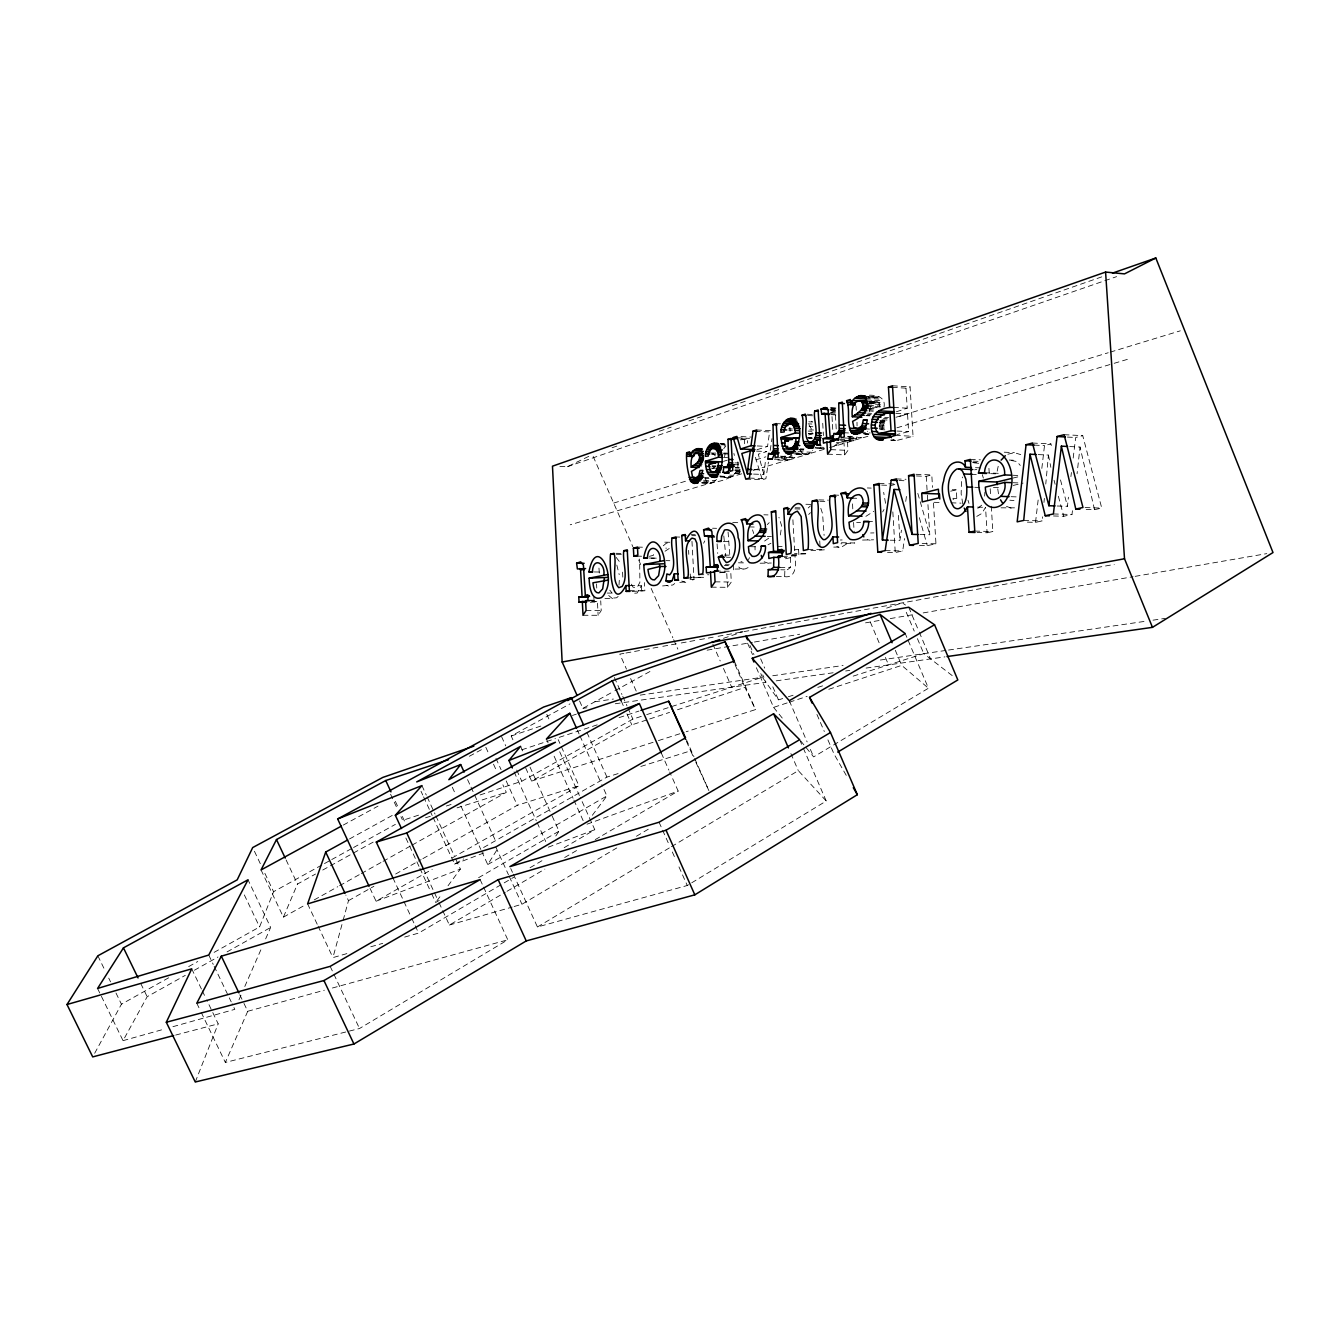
<?xml version="1.0" encoding="UTF-8"?>
<svg xmlns="http://www.w3.org/2000/svg" width="1340" height="1340" viewBox="0 0 1340 1340"><rect width="100%" height="100%" fill="white"/><g stroke="black" fill="none" stroke-linecap="round" stroke-linejoin="round"><path stroke-width="0.75" stroke-dasharray="5 3.75" d="M884.015 407.176C886.393 395.233 872.507 394.211 863.831 395.752M885.556 503.321L883.663 492.366M869.677 401.229L878.822 402.435L880.129 407.561L868.538 406.925M776.312 576.569L784.62 576.669L784.905 569.852L787.518 569.701L790.282 567.574L790.567 557.607L784.319 557.507M619.013 585.094L619.298 580.27M984.632 496.118L984.9 492.132M737.854 461.881C739.814 478.346 721.892 480.775 709.848 483.271L570.237 524.778M753.599 474.092L763.901 474.477L765.375 461.53M1038.199 454.595L1048.45 455.064L1045.77 484.042M1027.361 522.131L1035.519 522.349L1042.135 520.925L1042.537 516.821M1043.96 502.483L1044.362 498.38M1069.672 446.555L1080.04 447.041L1077.059 473.757M1057.143 506.001L1067.461 506.319L1068.399 497.207M1035.519 522.349L1038.199 499.535M1041.833 468.414L1044.497 445.6L1050.912 443.925L1051.984 447.929M1070.911 476.621L1071.414 472.501M1073.173 458.079L1075.685 437.493L1082.737 435.651L1101.748 508.094L1094.512 509.652L1086.187 509.384M881.871 429.671L884.367 420.71L878.571 420.408M1053.475 515.967L1063.759 516.269L1071.983 514.493L1072.737 508.379M756.983 449.704L767.552 446.421L769.596 431.949L757.184 431.346M734.437 473.489L741.037 473.807L739.412 472.97L739.915 469.419M887.516 552.398L895.254 552.549L902.691 550.941L904.517 538.596M785.006 455.885L784.453 459.553L787.853 460.357L809.41 453.691M890.212 540.204L899.927 540.405L901.451 530.138M905.723 501.411L906.929 493.204M745.794 479.134L762.293 479.72L765.894 478.681L768.423 462.116M770.215 450.374L771.991 438.616M850.732 436.12L850.13 439.972L852.022 440.843L870.816 435.467M724.538 456.722L725.174 453.556M998.2 466.286L996.608 473.874L988.551 473.556M346.876 953.611L332.923 957.598L342.588 922.272M343.124 920.312L348.484 900.664L345.854 895.053M767.82 466.035L788.925 459.771L791.655 453.389M780.332 534.962L781.706 525.983L778.925 517.307M629.75 585.614L641.374 585.731L637.103 593.051L631.609 593.385M195.272 1082L218.185 1023.844L206.728 1000.009M214.132 952.355L259.575 926.945L273.578 891.703L322.672 864.568M879.224 426.757L880.732 420.995L884.367 420.71M261.049 869.945L283.41 917.163L297.48 884.048L315.536 874.032M238.972 999.824L241.468 994.113M244.801 986.491L262.305 946.509M265.638 938.888L270.647 927.464L248.017 879.794M483.589 887.13L507.793 939.826L359.505 1028.517L225.338 1062.452L247.733 1011.281L243.327 1002.102M839.745 439.419L855.02 440.14L857.014 436.823M748.507 559.668L749.462 557.658M703.601 543.253L704.807 540.941M94.688 1053.274L121.438 1004.196L168.689 977.764M97.569 988.468L123.045 1040.661L147.166 996.709L185.305 975.336M882.675 511.93L883.998 509.518M868.554 404.546L874.049 397.913L879.275 396.657M481.68 851.352L487.743 864.568L497.458 849.091M723.717 448.649L725.828 445.952L721.774 445.768M583.017 615.261L598.126 615.294L601.225 610.571L600.722 600.822M555.798 835.993L559.014 831.202L551.343 814.234M711.322 587.155L727.519 587.305L731.305 582.012L730.719 571.225L718.558 571.075M827.601 454.143L844.702 454.88L847.969 450.391L847.466 441.882L850.046 441.128L849.778 436.589L847.215 437.359M436.941 900.798L441.865 894.115M448.029 885.774L460.357 869.091L455.114 857.7M592.347 815.256L606.886 795.943L601.827 784.67M981.667 505.18L976.826 509.133M796.429 454.361L807.668 454.494L812.744 450.307M665.025 551.226L669.698 548.211L665.779 548.127M703.802 481.68L713.868 482.031L717.034 478.899M663.283 545.782L666.298 543.219L670.385 542.281L662.513 542.131M808.673 514.493L810.449 512.667M877.399 401.682C870.782 401.933 868.772 410.023 869.493 415.467M767.234 524.627L769.227 522.65M808.221 507.961L810.415 505.917M846.579 543.973L841.537 547.089L831.52 547.105M764.587 541.042L770.081 537.24M865.875 516.352L873.747 511.31M712.545 468.548L715.074 466.956L711.038 466.806M513.32 874.183L537.441 926.995L687.269 885.505L826.244 801.019L802.962 747.351M537.441 926.995L669.665 847.734M671.457 846.662L798.305 770.634L826.244 801.019M800.717 740.919L813.631 756.899L928.436 688.241L907.666 639.264M514.125 906.51L521.964 904.266L616.769 847.935M636.45 836.244L650.771 827.735M404.663 937.079L418.599 933.092L513.89 877.181M530.07 867.7L544.442 859.258M564.224 847.651L594.793 829.711L580.237 797.401M439.018 902.658L449.369 925.035L505.214 892.34M507.022 891.284L544.861 869.124M564.676 857.516L579.081 849.074M595.295 839.594L600.705 836.428M602.497 835.373L678.174 791.069L669.732 772.041M439.286 900.396L435.701 902.473L431.312 892.993M478.598 877.683L559.014 831.202M487.743 864.568L606.886 795.943M433.055 817.4L454.545 864.099L463.623 858.923M483.572 847.517L606.936 777.1L618.879 773.347M369.957 888.152L376.071 901.234L432.217 869.292M452.149 857.952L578.947 785.793L560.74 745.308M348.484 900.664L373.894 886.309M395.668 874.015L421.078 859.66M422.904 858.622L517.274 805.307L578.947 785.793M194.384 970.244L217.984 956.995M227.063 951.902L270.647 927.464M525.665 767.937L531.611 781.086L631.827 724.873L647.706 719.63M188.689 966.592L197.767 961.5M480.089 794.938L521.779 781.254L632.865 719.094L644.724 715.259M283.41 917.163L305.151 904.986M314.213 899.91L337.781 886.712M339.59 885.707L359.522 874.534M361.331 873.513L381.264 862.357M383.072 861.335L410.258 846.11M412.067 845.105L506.302 792.325L502.885 784.821M324.481 863.563L329.942 860.548M331.75 859.543L351.75 848.505M353.576 847.5L395.384 824.385M322.756 870.029L351.666 854.032M353.459 853.027L373.341 842.023M349.505 838.957L393.441 814.787M579.567 700.937L582.883 708.357L613.05 691.775M614.876 690.77L653.066 669.799M343.291 825.072L378.014 806.127M469.369 756.263L483.991 748.29M512.902 739.764L511.21 736.012L569.986 703.885M679.816 582.364L687.018 581.778M767.971 544.794L770.936 543.269M559.902 466.471L567.339 466.739L590.588 455.483M748.089 567.607L745.073 568.964L735.007 569.065M896.376 411.782L907.197 408.181L905.991 388.165L910.078 386.858L913.043 436.27L896.762 440.492L890.949 440.207M976.76 516.403L981.734 513.521L985.537 507.374L987.111 532.767L977.078 532.533M376.071 901.234L460.357 869.091M454.545 864.099L485.147 852.458M548.294 847.182L594.793 829.711M587.004 824.201L678.174 791.069M1007.864 454.21L1014.397 452.669L1020.745 454.629M612.079 447.744L617.991 445.684M659.364 431.245L671.189 427.125M688.911 420.928L704.673 415.434M732.26 405.802L748.021 400.308M765.743 394.111L781.505 388.617M799.243 382.436L1012.001 308.183M1013.961 307.497L1045.485 296.492M1047.461 295.805L1102.619 276.559M567.339 466.739L1116.622 276.626M723.5 638.326L742.662 631.827L738.575 631.844M886.661 608.092L902.289 602.866L905.488 605.044M511.21 736.012L540.824 726.062M572.431 715.46L576.384 714.136M521.729 749.831L555.447 738.608M649.699 718.96L669.548 712.394M677.487 709.764L744.956 687.42L755.509 709.597L686.164 731.74M597.221 724.856L557.423 737.938L559.919 743.466M619.063 717.637L638.929 711.071M418.549 815.156L402.67 820.365L400.945 816.63M446.337 806.027L454.277 803.414M756.363 667.705L773.615 707.369L787.401 702.847M789.377 702.194L807.115 696.381M828.79 689.279L901.72 665.377L928.436 688.241M646.701 714.622L762.393 677.269L778.49 699.899L786.346 697.386M740.266 439.855L747.385 439.068L747.603 443.071M836.21 428.934L835.172 410.894L831.755 412L832.341 422.301M788.322 696.767L796.178 694.271M817.802 687.386L823.698 685.51M853.178 676.131L923.796 653.669L953.025 676.231M531.611 781.086L656.449 741.238M658.426 740.601L684.187 732.377M425.55 817.802L431.446 815.926M457.057 807.853L506.302 792.325M640.805 766.463L690.619 750.836L694.974 760.35M723.516 461.345L727.235 460.206M808.673 434.947L812.291 433.808L811.471 429.118L809.042 424.931M613.67 503.069L685.745 481.161M755.827 459.855L765.844 456.823M879.961 422.134L887.985 419.688M895.991 417.259L1108.214 352.738M1110.224 352.135L1180.305 330.829M899.626 416.405L907.549 413.993L908.604 431.631L896.962 434.579M701.808 483.003L709.848 483.271L713.751 482.099M777.317 457.794L794.855 457.526L779.981 456.906M834.049 445.868L837.148 444.947L833.363 444.78M844.702 454.88L843.999 442.92L836.73 443.774M753.164 470.39L758.892 468.699M728.994 477.593L732.042 476.671M762.125 467.727L764.621 466.99M847.5 442.401L854.87 440.224M896.946 427.795L908.168 424.462M912.255 423.239L1112.167 363.894M1114.16 363.308L1130.156 358.55M824.117 449.319L809.578 453.623L792.727 452.903M741.69 473.807L732.226 476.588L720.032 476.152M829.628 447.61L844.033 443.44M370.778 946.777L382.738 943.36M449.369 925.035L512.165 907.079M123.045 1040.661L164.954 1028.919M172.944 1026.675L234.802 1009.355L232.122 1003.727M247.733 1011.281L324.33 990.226M332.404 988.016L507.793 939.826M175.691 1035.05L218.185 1023.844M891.284 485.432L894.802 484.527M916.426 475.968L926.242 476.353L931.786 474.913L932.54 487.425M649.364 556.335L653.468 555.296L653.267 551.343M950.663 491.194L956.257 489.82L956.794 498.447L953.058 499.351M1012.923 478.095L1020.913 476.152M1013.275 485.432L1023.04 483.087M782.443 556.402L798.925 555.715L798.59 549.685L794.637 550.606L792.878 519.451M590.354 602.313L597.439 601.576L598.126 615.294M631.994 591.426L644.875 590.773L644.44 582.632M691.976 541.343L694.019 579.583L690.569 580.371L690.234 573.972M727.519 587.305L726.699 572.146L716.582 573.001M785.508 558.763L790.567 557.607M919.424 545.497L927.28 545.648L935.957 543.789L933.427 502.048M987.111 532.767L992.856 531.528L991.081 502.986M623.921 653.384L619.817 654.121L626.483 669.146M625.964 653.016L642.346 650.034M644.389 649.666L660.771 646.701M662.814 646.316L679.196 643.351M681.239 642.982L697.621 640.001M699.664 639.632L716.046 636.668M718.089 636.299L1114.26 564.408M707.085 650.185L752.36 642.379M754.42 642.028L799.695 634.222M865.54 622.849L879.945 620.37M890.246 618.594L914.935 614.34M923.159 612.916L1133.071 576.702M1135.131 576.351L1266.819 553.621M594.876 701.758L613.419 699.044M640.202 695.125L762.393 677.269L759.931 671.591M772.745 675.762L843.094 665.478M880.347 660.034L946.509 650.352M948.569 650.051L1144.745 621.375M1153.003 620.169L1165.398 618.343M582.883 708.357L586.87 707.788M615.261 703.751L765.994 682.311L762.778 674.924M776.195 680.854L833.396 672.73M845.657 670.988L849.744 670.402M866.092 668.074L944.951 656.868M1011.164 460.474L1017.094 461.58L1020.259 465.416M862.525 540.053L873.596 539.802M760.115 563.219L771.337 563.018M1001.03 507.827L1014.514 507.827M973.745 462.819L979.138 463.339M1013.995 500.54L1009.824 500.205M711.942 453.942L713.45 453.825L715.326 455.918M662.596 585.932L672.73 585.01A17.788 9.33 -88.9 0 0 674.64 583.486M604.943 598.645L616.467 597.808A17.018 8.543 -89.3 0 0 618.192 596.35M840.347 540.003L842.14 539.953M784.62 576.669C796.094 578.511 796.278 564.291 794.989 556.603M870.598 532.985L873.931 532.901M777.786 546.502L782.108 546.502M586.082 610.521L601.225 610.571M588.009 600.186L593.687 600.219M589.382 600.756L595.061 600.789M591.778 601.543L597.439 601.576M607.221 593.067L612.933 593.101M629.348 590.655L644.875 590.773M715.074 581.845L731.305 582.012M594.323 571.945L602.23 572.096M698.76 574.659L708.81 574.776M689.899 577.172L703.919 577.339L688.04 578.093M690.033 579.55L694.019 579.583M780.751 569.785L784.905 569.852M720.619 572.08L726.699 572.146M665.896 560.639L669.832 560.706M738.457 562.8L744.588 562.884L740.936 561.477M725.258 564.693L729.329 564.76M724.32 565.413L728.374 565.48M779.863 567.44L790.282 567.574M791.873 554.576L807.585 553.738L794.503 553.504M791.471 555.581L798.925 555.715M615.948 553.303L621.726 553.403M724.304 555.078L730.401 555.179M616.35 554.274L622.112 554.375M726.498 557.239L730.568 557.306M637.706 556.15L641.592 556.217M649.381 558.043L657.22 558.16L649.498 558.16M885.187 550.623L902.691 550.941M807.97 549.467L824.921 549.785L810.901 550.673M794.855 549.618L798.59 549.685M637.455 547.105L643.317 547.206M841.436 542.717L854.786 542.985L840.934 543.789M723.215 541.377L731.355 541.528M750.484 546.687L758.725 546.837M691.222 534.643L695.226 534.727M767.284 536.385L771.421 536.469M691.758 535.631L695.761 535.715M675.846 536.988L679.832 537.072M922.171 543.504L935.957 543.789M712.545 528.228L716.599 528.312M919.944 534.526L929.776 534.76L927.883 503.471M732.729 522.55L738.859 522.701M974.766 531.092L992.856 531.528M749.194 526.905L757.435 527.106M763.867 514.794L768.021 514.912M868.638 521.428L872.507 521.528M856.662 522.449L860.498 522.55M794.888 508.899L800.466 509.049M1023.726 520.423L1042.135 520.925M805.893 504.259L811.521 504.426M1053.391 513.957L1071.983 514.493M795.173 507.743L800.767 507.894M851.67 498.128L859.342 498.38M934.08 502.299L940.01 502.5M951.031 502.818L961.014 503.137M1085.065 507.558L1101.748 508.094M818.841 499.87L828.304 500.172M819.846 501.277L827.4 501.495M977.513 507.123L983.526 507.307M1011.13 496.705L1017.227 496.906M952.824 498.312L956.794 498.447M834.87 495.096L838.689 495.214M881.603 485.097L887.415 485.298M703.55 480.256L715.627 480.675M952.288 489.686L956.257 489.82M702.997 482.182L709.848 483.271M867.365 487.961L871.218 488.095M701.775 482.584L711.825 482.919M702.227 482.819L708.24 483.036M899.006 480.541L906.812 480.826M729.68 475.147L733.75 475.298M719.781 476.085L728.826 477.609L720.719 477.308M720.367 477.006L730.518 477.375M749.378 478.095L765.894 478.681M879.107 483.439L886.862 483.706M888.805 483.79L894.634 483.991M993.426 487.408L1001.516 487.71M704.622 477.476L708.642 477.609M974.766 487.291L982.79 487.593M704.941 478.464L708.977 478.598M712.093 465.734L716.13 465.901M711.959 466.588L715.995 466.756M735.191 467.292L739.278 467.459M916.041 474.293L931.786 474.913M735.191 467.962L739.278 468.129M753.934 469.637L764.252 470.022M711.372 468.179L715.426 468.33M735.074 469.804L741.221 470.038M734.806 470.575L740.953 470.809M736.196 471.546L740.283 471.697M736.297 471.831L740.384 471.981M1012.873 482.702L1018.97 482.936M735.325 472.819L739.513 473.07M896.242 478.916L906.007 479.284M734.889 462.853L738.993 463.004M984.531 472.769L998.669 473.338M1012.739 475.248L1020.879 475.583M734.538 464.679L738.625 464.829M972.287 474.31L976.307 474.461M723.734 453.004L727.804 453.171M710.987 452.954L716.146 453.138M780.316 456.186L790.751 456.622M723.198 453.825L731.339 454.176M711.674 454.159L715.728 454.327M781.505 458.28L789.863 458.632M774.319 459.168L788.925 459.771M975.486 467.677L983.51 467.995M723.533 457.459L727.603 457.627M777.853 460.056L787.853 460.357M798.673 449.671L804.285 449.922M799.628 449.738L803.364 449.888M1009.221 460.039L1013.291 460.223M798.154 451.664L811.269 452.233M970.344 459.402L980.394 459.838M756.514 451.111L766.849 451.546L758.289 454.176L763.901 474.477M796.865 453.188L805.776 454.762M973.091 461.128L979.104 461.395M794.721 454.009L807.668 454.494M972.555 462.401L976.558 462.568M1004.263 452.2L1014.397 452.669M820.181 447.192L823.966 447.359M815.373 447.225L824.301 448.431L814.871 448.012M720.216 443.624L724.287 443.808M719.848 443.808L725.945 444.093M816.495 448.364L824.05 448.699M757.217 445.952L767.552 446.421M721.02 444.763L725.409 444.88M830.833 449.637L847.969 450.391M800.281 448.816L804.017 448.984M843.028 437.929L858.32 438.666L861.52 437.711L848.12 437.075M848.404 438.582L856.042 438.934M808.372 437.611L812.124 437.795M806.747 437.812L812.409 438.063M808.623 438.364L812.375 438.548M844.317 440.341L853.848 440.776M844.401 440.492L852.022 440.843M840.515 440.676L850.046 441.128M741.003 436.589L751.271 437.075M841.755 441.614L847.466 441.882M737.285 437.795L749.579 438.364M836.411 442.569L843.999 442.92M741.238 438.783L747.385 439.068M788.657 428.75L792.392 428.934M809.795 429.822L813.548 430.006M860.531 432.485L870.163 432.954M788.624 430.09L792.359 430.274M808.221 431.095L811.956 431.279M844.635 432.77L848.455 432.954M863.479 433.657L869.241 433.942L867.349 431.195M863.747 433.858L869.509 434.143M895.455 435.416L913.043 436.27M865.02 434.411L868.873 434.595L865.104 434.512M1032.437 443.038L1050.912 443.925M756.614 429.989L771.12 430.693M808.305 433.557L813.933 433.825M808.539 433.641L812.291 433.808M1034.262 445.115L1044.497 445.6M847.466 436.371L853.195 436.639M890.782 440.022L896.762 440.492M879.409 426.79L887.164 427.175M879.241 427.041L883.11 427.226M808.171 423.859L811.923 424.043M1067.41 437.075L1075.685 437.493M879.207 428.415L886.946 428.8M776.262 423.591L780.433 423.809M864.484 428.817L870.28 429.102M879.811 429.57L885.639 429.855M809.125 426.555L812.878 426.74M896.896 431.044L908.604 431.631M880.012 421.212L887.767 421.614M879.475 422.485L887.214 422.887M879.593 422.887L887.348 423.289M880.045 424.077L883.914 424.278M1064.077 434.696L1082.737 435.651M808.807 421.798L812.559 422L809.394 419.554M879.174 425.366L886.929 425.768M867.7 413.156L871.553 413.373M830.482 412.519L838.103 412.921M867.231 414.395L871.1 414.596M866.243 415.35L870.079 415.567M830.163 413.708L838.455 414.177M865.908 415.635L869.76 415.852M830.817 414.646L838.421 415.048M884.668 417.377L888.554 417.594M807.183 414.244L812.844 414.546M883.479 418.499L887.365 418.7M807.601 415.534L813.246 415.819M882.022 419.839L888.403 420.107M870.179 408.499L874.032 408.7M866.226 408.633L873.948 409.052M869.626 409.805L873.479 410.023M830.917 407.779L836.612 408.08M830.314 408.013L836.009 408.332M831.269 408.884L835.071 409.102M868.856 410.878L873.228 411.246M830.465 409.621L836.16 409.94M895.84 413.357L907.549 413.993M830.03 410.074L835.725 410.392M831.386 410.693L835.172 410.894M869.727 401.548L875.506 401.866M866.41 401.598L883.814 402.586M869.174 401.883L878.822 402.435M869.71 402.653L873.546 402.871M870.112 403.407L879.76 403.943M866.662 403.675L884.048 404.647M868.588 405.4L880.162 406.037M893.546 407.427L907.197 408.181M866.628 406.204L882.089 407.075M863.211 396.121L880.581 397.126M868.387 396.506L876.092 396.958M864.333 397.025L881.72 398.03M868.27 397.578L874.049 397.913M865.255 398.265L882.641 399.27M865.942 399.789L883.345 400.794M892.507 385.769L910.078 386.858M892.34 387.327L905.991 388.165M685.762 582.431L681.742 581.024M743.164 569.182L739.831 568.11L737.151 565.111M867.466 539.735L870.196 540.221M768.373 563.336L764.152 561.745M1011.147 508.145L1005.235 505.883M836.813 546.62L839.091 547.256M666.549 585.362L668.476 585.999M612.564 598.695L607.69 594.675M892.892 439.286L894.668 440.207M616.199 557.423L620.738 563.353M611.794 592.632L609.784 590.153M802.476 453.423L799.829 449.654M707.018 482.333L705.058 477.961M773.615 707.369L782.644 718.542M723.801 535.883L725.861 556.703M846.244 775.374L834.15 754.269L827.584 739.094M616.819 565.061L619.214 574.659M97.854 955.805L105.106 970.696M108.741 978.133L110.55 981.851M115.994 993.024L121.438 1004.196M140.784 983.56L147.166 996.709M191.72 968.853L201.436 989.021M202.306 990.846L205.841 998.183M196.779 1003.225L200.364 1010.628M201.251 1012.471L225.338 1062.452M208.755 955.051L213.244 964.415M214.149 966.291L231.217 1001.868M239.81 994.749L242.456 1000.26M244.349 894.936L259.575 926.945M254.433 851.252L260.513 864.116M264.868 873.312L273.578 891.703M307.597 903.897L317.212 924.265M318.083 926.124L332.923 957.598M286.107 859.945L297.48 884.048M330.176 966.358L359.505 1028.517M392.888 877.8L410.894 916.51M411.748 918.352L414.311 923.88M415.182 925.722L418.599 933.092M395.35 801.32L397.98 806.998M402.352 816.445L404.965 822.124M390.577 794.218L396.623 807.3M423.49 869.091L438.163 900.798M405.869 838.019L419.035 866.461M419.906 868.353L430.442 891.1M480.122 879.593L482.718 885.238M421.933 785.592L426.288 795.089M427.175 796.982L435.031 814.05M435.902 815.96L454.243 855.808M421.011 791.253L422.736 794.989M423.591 796.848L432.183 815.524M695.845 762.242L709.798 792.66M510.741 868.538L512.45 872.307M467.56 779.595L470.139 785.24M471.01 787.133L495.951 841.721M495.783 846.981L508.446 874.702M509.3 876.544L521.964 904.266M452.3 787.216L455.751 794.771M460.943 806.077L480.826 849.476M485.817 747.284L488.38 752.913M493.505 764.169L496.922 771.673M501.545 736.615L505.766 745.911M516.721 770.098L521.779 781.254M514.074 771.773L536.302 820.784M537.173 822.676L545.715 841.537M495.968 758.406L501.076 769.663M506.185 780.919L517.274 805.307M520.607 746.33L523.169 751.991M530.004 767.083L550.489 812.341M546.804 714.337L549.249 719.781M559.701 751.774L579.382 795.491M546.385 739.044L548.094 742.863M554.124 756.212L573.034 798.188M573.889 800.097L583.352 821.085M586.97 732.511L606.936 777.1M577.406 730.183L579.081 733.935M579.935 735.827L600.99 782.794M659.062 822.224L668.191 842.693M672.328 852.006L674.824 857.583M678.961 866.896L687.269 885.505M630.638 678.543L636.466 691.674M661.307 753.013L668.894 770.131M614.373 677.454L621.944 694.489M622.782 696.381L626.986 705.845M627.823 707.738L632.865 719.094M621.224 701.004L623.669 706.515M626.936 713.868L631.827 724.873M686.415 739.697L693.936 756.715M694.773 758.607L708.123 788.875M686.398 741.305L690.619 750.836M593.201 456.488L632.832 546.703M638.678 559.969L641.173 565.664M651.173 588.428L672.831 637.74M673.668 639.632L677.839 649.113M712.83 644.088L720.2 660.955M723.483 668.442L731.673 687.186M790.885 753.566L798.305 770.634M734.37 661.139L755.509 709.597M735.007 664.606L744.956 687.42M789.277 700.719L807.132 741.924M810.382 749.412L813.631 756.899M799.645 739.697L802.141 745.442M760.651 658.794L764.705 668.141M772.812 686.817L778.49 699.899M749.948 645.411L753.951 654.624M747.586 643.2L752.527 654.557M816.931 714.438L824.318 731.506M895.288 650.285L901.72 665.377M870.313 622.062L879.827 644.406M885.388 657.438L888.554 664.875M908.704 607.238L918.419 630.202M919.24 632.111L930.563 658.912M906.259 612.28L914.232 631.09M917.414 638.627L923.796 653.669M905.271 633.619L906.862 637.371M820.817 508.296L822.576 513.756L824.1 535.414M631.408 584.173L633.033 587.138L635.529 587.808L637.589 586.635L639.9 582.247L639.632 559.048M752.527 529.853L753.716 533.521M967.982 500.222L968.988 503.388M982.321 474.695L983.359 478.095M755.408 457.325L762.293 479.72M917.816 493.371L929.776 534.76M919.324 517.642L927.28 545.648M1054.061 480.29L1055.133 484.276M1058.366 496.269L1063.759 516.269M1060.493 479.921L1067.461 506.319M1094.512 509.652L1080.04 447.041M998.484 493.807L997.077 484.377M962.773 503.89L961.149 493.807L961.484 481.981A23.668 15.226 -85.9 0 1 962.505 476.99M733.901 453.439L734.354 455.483M1048.45 455.064L1050.845 467.325M728.072 531.963L729.948 557.172M717.084 543.889L717.721 553.42M622.564 572.13L622.882 578.394M598.963 568.076L599.315 573.018M988.937 468.33L989.439 476.487M990.193 488.715L990.578 494.829M926.242 476.353L927.247 493.036M927.38 495.13L927.749 501.378M898.437 515.364L899.927 540.405M892.842 511.88L895.254 552.549M856.059 406.238L856.294 410.258M852.508 503.873L852.86 510.054M853.58 522.416L854.183 532.7M832.458 424.361L832.81 430.542M822.726 423.256L823.43 435.567M819.728 540.975L820.063 546.888M791.756 455.047L791.94 458.397M789.863 427.393L790.081 431.229M744.353 440.039L744.554 443.758M733.382 564.81L733.7 570.555M688.593 550.338L688.794 554.358M641.374 585.731L641.676 591.51M596.551 583.888L596.752 588.059M593.871 597.171L594.122 602.33M856.997 422.301L857.064 425.902M755.04 546.519L755.057 549.919M974.649 469.838A12.027 7.722 -85.8 0 1 976.843 469.687"/><path stroke-width="1.5" d="M691.239 467.191C695.561 464.209 702.445 460.005 698.475 453.875L697.336 453.155C690.854 453.741 690.703 462.233 691.239 467.191L699.262 467.509M748.089 540.707C754.571 536.888 764.855 531.126 758.909 522.198L757.217 521.093C747.754 521.277 747.167 533.638 748.089 540.707L758.406 540.924M852.341 416.723C857.248 413.29 866.477 408.75 861.469 401.447L860.046 400.677C852.458 401.229 851.436 410.777 852.341 416.723L861.938 417.226M848.622 515.883C855.624 511.713 867.951 505.75 861.084 495.8L859.158 494.644C848.739 494.711 847.366 507.961 848.622 515.883L862.039 516.252M774.235 576.552L767.988 576.468L768.272 569.617L770.869 569.483L773.599 567.356L773.884 557.34L780.131 557.44M604.005 580.103L602.665 588.913L598.913 592.95C593.955 593.201 593.452 586.351 592.933 582.816L607.824 580.153M812.727 448.196C796.412 449.034 805.776 423.591 801.957 415.233L805.307 414.144C808.472 422.452 802.124 436.505 809.846 442.703C821.788 438.08 812.559 419.788 814.737 411.078L818.137 409.973L820.097 444.177L817.015 445.098L816.747 440.24L820.532 440.425M660.084 566.435L658.61 575.647L654.506 579.919C649.247 580.32 648.493 573.168 647.974 569.383L660.084 566.435L665.997 566.519M718.207 465.617L718.458 461.714L708.776 464.729L710.217 470.373L712.93 472.501L715.828 471.194L718.207 465.617L722.26 465.767M728.793 473.355L723.097 472.367L723.851 467.024L727.017 466.973L728.759 462.602L728.005 439.302L737.151 438.599M774.939 452.669L772.225 459.084L767.803 458.866L768.607 453.339L771.019 453.841L773.465 450.608L773.046 424.646L776.262 423.591L778.121 456.823L775.224 457.694L774.939 452.669L779.126 452.853M795.508 437.761L784.704 441.111C783.984 454.629 798.523 447.393 795.508 437.761L799.26 437.929M717.135 541.377C714.287 522.298 737.569 514.058 738.122 537.608C745.375 552.867 725.56 587.121 718.374 557.105L722.26 555.045L723.265 558.73L726.313 562.532C739.077 561.125 738.122 526.017 724.471 530.07L721.64 536.285L721.171 541.327L717.135 541.377L721.205 541.461M838.689 440.224L832.978 439.168L833.865 433.373L836.495 433.858L839.192 430.458L838.756 403.256L842.274 402.117L844.284 436.89L841.118 437.845L840.817 432.586L844.635 432.77M751.539 474.025L747.402 473.874L748.29 464.88L750.333 450.843L754.454 451.01M1004.732 482.4C1008.216 498.564 985.486 508.882 985.352 487.123L1004.732 482.4L1010.829 482.618M1036.138 454.511L1029.991 454.227L1023.726 520.423L1017.16 521.846L1026.072 444.713L1032.437 443.038L1048.902 505.733L1055.082 505.934M1067.595 446.455L1061.38 446.153L1053.391 513.957L1045.234 515.732L1029.991 454.227M883.177 439.838C872.876 442.049 870.112 429.772 871.72 422.083C872.424 411.497 884.433 406.874 893.546 407.427M1048.902 505.733L1057.076 436.538L1064.077 434.696L1082.971 507.492L1075.785 509.066L1061.38 446.153M592.749 571.979L588.947 571.929C596.132 535.062 615.462 574.224 605.68 591.375A17.068 8.459 -89.3 0 1 601.191 597.707C590.672 601.576 589.265 585.094 589.164 578.143L607.74 574.525M647.555 558.127L643.635 558.06C651.274 519.669 672.613 559.551 661.91 578.193A17.855 9.246 -89 0 1 656.985 584.877C645.863 589.181 643.837 572.029 643.87 564.542L663.92 560.606M718.19 443.54C710.15 441.061 705.242 449.436 705.309 456.32L708.341 456.052C707.721 444.713 720.233 447.393 718.374 457.225L705.493 461.278C705.359 468.012 707.419 479.151 716.666 477.174M794.436 418.616C786.061 416.288 780.868 425.098 780.835 432.301L784.218 431.949C783.95 423.909 791.873 421.045 798.657 423.859M674.338 573.788L672.245 580.287L669.899 582.264L667.957 582.13L665.93 580.856L666.868 573.939L669.698 574.827C678.341 565.497 669.749 549.048 672.06 537.993L675.846 536.988L678.09 579.416L674.673 580.203L674.338 573.788L678.308 573.838M899.86 489.669L893.998 489.469L885.187 550.623L877.817 552.231L873.848 484.812L879.107 483.439L882.44 540.037L888.269 540.154M740.534 448.984L751.02 445.684L753.047 431.145L756.614 429.989L749.378 478.095L745.794 479.134L733.181 437.611L736.899 436.405L740.534 448.984L754.939 449.62M690.368 455.449C691.423 448.816 702.026 445.533 702.394 454.159C704.522 462.367 697.989 468.045 691.474 471.345L692.579 477.04L695.912 477.844L698.827 475.616L699.999 470.524L702.864 470.373C692.026 502.534 685.46 466.789 686.649 452.753L689.597 451.798L690.368 455.449L694.388 455.617M882.44 540.037L891.217 480.239L896.242 478.916L912.088 534.358L917.984 534.493M746.816 523.873L745.66 518.597L741.271 519.753C747.385 532.851 738.307 552.231 749.495 562.616C759.11 565.262 766.128 554.894 765.475 546.184L761.187 546.167C761.371 551.293 758.172 557.524 752.192 556.335L749.027 552.516L748.423 546.636C759.211 542.733 768.808 532.868 764.236 520.556C761.723 510.088 748.574 515.933 746.816 523.873L752.996 524.024M986.542 473.472L978.468 473.154C989.791 425.601 1024.078 467.442 1007.613 497.157A22.696 14.774 -85.8 0 1 999.69 506.018C984.883 513.12 977.848 492.768 978.82 481.345L1004.598 474.93L1010.712 475.181M851.269 403.575C852.86 396.272 865.389 391.615 866.41 401.598C869.024 411.514 860.163 417.527 852.608 421.363L853.982 427.728L858.203 428.498L861.871 425.869L863.362 420.09L866.963 419.788C867.65 427.51 859.928 436.79 851.955 433.105C845.624 423.875 850.933 410.844 846.595 400.71L850.297 399.504L851.269 403.575L855.104 403.792M847.165 497.844L845.841 492.199L840.8 493.522C847.718 507.391 837.483 528.798 850.197 539.367C860.766 542.063 869.308 531.377 868.638 521.428L863.697 521.511C863.915 527.357 859.878 533.789 853.329 532.583L849.677 528.53L848.99 522.248C860.732 518.027 872.558 507.743 867.231 493.924C863.965 482.618 849.493 489.301 847.165 497.844L852.91 498.028M733.885 466.605L729.781 466.437L728.122 471.529L724.722 473.204M840.817 432.586L838.857 438.13L834.87 440.039M625.881 585.58C610.42 615.512 609.365 557.725 610.588 554.174L614.021 553.269C617.388 563.654 610.705 579.148 618.779 587.674L622.129 586.501C628.778 575.966 622.246 562.163 623.736 550.723L627.254 549.785L629.348 590.655L626.182 591.392L625.881 585.58L629.75 585.614M347.663 839.962L325.704 852.039L307.597 903.897L495.783 846.981L685.577 737.804L668.71 701.222L640.905 710.418M685.561 540.791C702.311 508.195 704.405 568.713 702.696 573.738L698.76 574.659L696.833 543.085L695.024 538.981L691.976 538.111C680.368 546.787 690.435 565.597 687.906 577.155L684.053 578.043L681.792 535.431L685.226 534.509L685.561 540.791L689.547 540.874M816.747 440.24L814.284 445.282L808.958 448.029M788.071 514.275C807.451 478.748 809.645 542.415 807.97 549.467L803.38 550.539L801.169 516.52L797.451 511.193C781.086 516.252 793.816 542.365 790.768 553.437L786.279 554.475L783.699 508.564L787.702 507.525L788.071 514.275L791.806 514.376M832.927 536.888C813.028 571.728 810.231 508.949 812.308 501.043L816.948 499.803C821.269 511.512 812.66 530.724 823.279 539.635L825.072 539.585C838.991 530.573 827.266 509.066 830.113 496.336L834.87 495.096L837.617 542.633L833.312 543.638L832.927 536.888L838.639 537.005M837.735 752.108L957.832 679.95L934.55 624.758L809.561 697.37L830.482 732.528L857.332 794.704L694.823 894.835L526.235 940.931L353.944 1044.011L195.272 1082L166.311 1022.236L191.72 968.853L67 1004.514L92.711 1056.908L173.664 1035.569M973.493 507.006L967.48 506.822C953.025 533.688 937.9 495.817 943.578 481.311A23.768 15.125 -86 0 1 948.15 468.163C951.417 461.262 962.187 459.218 965.453 467.258L971.483 467.509M448.531 759.68L385.736 780.533L276.492 839.56L261.049 869.945L341.466 826.077M221.334 956.174L196.779 1003.225L330.176 966.358L480.122 879.593L221.334 956.174L238.939 992.906M67 1004.514L97.854 955.805L237.197 879.861L252.691 847.567L382.805 777.418L473.841 746.145M123.464 947.849L97.569 988.468L208.755 955.051L248.017 879.794L123.464 947.849L138.054 977.932M464.126 772.075L460.675 764.537L448.833 779.679L569.818 713.282L576.569 728.307M1001.114 460.156L1005.301 455.717M512.349 767.988L508.932 760.45L520.607 746.33L395.35 815.273L401.481 828.539M395.35 815.273L421.933 785.592L337.663 818.958L369.086 886.276M569.818 713.282L546.385 739.044L639.364 703.567L661.307 753.013M947.012 656.567L1152.467 627.355L1273 552.549L1155.817 258L1112.468 273.125M166.311 1022.236L323.945 980.545L498.179 879.693L666.047 830.231L830.482 732.528M773.582 713.768L509.87 866.645L659.062 822.224L799.645 739.697L773.582 713.768L788.423 747.888M392.888 877.8L376.289 842.09L555.43 742.26L508.932 760.45M376.289 842.09L406.774 832.961L639.364 703.567M573.654 701.875L612.229 680.804L725.057 641.776L734.37 661.139L578.361 713.483M337.663 818.958L543.538 707.068L571.343 697.638L583.67 725.141M571.343 697.638L416.707 781.907L460.675 764.537M567.641 700.586L613.536 675.561L719.681 639.615M829.36 414.479L821.772 414.077L820.985 409.102L825.222 407.46L828.12 409.973L830.08 436.538L832.626 435.768L832.894 440.324L830.348 441.094L830.833 449.637L827.601 454.143L826.897 442.133L830.7 442.3M585.597 568.596L577.389 568.947L576.619 563.202L580.639 561.845L583.403 565.044L585.329 595.53L589.114 595.563M1155.817 258L1124.511 273.879L1105.584 272.07L552.482 466.186L562.147 662.01L577.071 695.376M712.595 536.268L704.522 536.084L703.601 529.752L708.508 528.128L711.875 531.595L714.187 565.279L718.24 565.329M821.772 414.077L824.469 413.407L825.122 414.345L826.646 437.594L823.179 438.649L823.447 443.171L826.897 442.133M704.522 536.084L713.701 535.665M752.259 658.258L880.045 614.423L905.271 633.619L789.277 700.719L752.259 658.258L753.901 662.027M871.05 613.318L757.402 651.324L745.944 636.182L747.553 639.867M889.643 407.209L888.453 387.092L892.507 385.769L895.455 435.416L879.291 439.654M790.701 418.415C814.301 427.024 785.039 479.971 781.036 437.527L795.424 433.004L799.176 433.189M750.333 450.843L741.824 453.49L747.402 473.874M893.897 413.256C882.29 410.141 869.459 422.519 878.001 433.071L895.02 434.495M894.936 430.944L891.033 430.743L879.492 433.725M633.401 548.177L637.455 547.105L637.874 555.045L633.803 556.083L633.401 548.177L639.23 548.278M773.884 557.34L768.858 558.495L768.524 552.516L773.548 551.326L771.337 511.83L775.709 510.674L777.92 550.305L784.185 550.422M912.088 534.358L908.57 475.667L914.064 474.226L918.218 543.42L909.609 545.296L893.998 489.469M965.453 467.258L965.068 460.793L970.344 459.402L974.766 531.092L969.054 532.332L967.48 506.822M921.736 493.355L938.385 489.201L938.921 497.86L922.238 501.931L921.736 493.355L939.491 493.957L939.792 499.083M589.164 578.143L608.058 577.389M643.87 564.542L663.585 563.771M978.82 481.345L996.96 482.015L1010.929 478.598M586.585 602.28L579.048 602.246L578.796 597.071L589.617 596.35M585.329 595.53L587.741 594.96L588.009 600.186L585.597 600.739L586.082 610.521L583.017 615.261L582.331 601.493L586.099 601.509M714.555 571.996L706.498 572.867L706.18 567.155L718.29 566.318M714.187 565.279L717.135 564.576L717.453 570.337L714.488 571.024L715.074 581.845L711.322 587.155L710.502 571.945M777.92 550.305L781.84 549.383L782.175 555.43L778.255 556.318C779.512 563.989 779.461 578.277 767.988 576.468M579.048 602.246L582.331 601.493M562.147 662.01L1124.511 558.763L1152.467 627.355M712.009 642.212L908.704 607.238L934.55 624.758M712.612 477.023C724.89 473.238 725.275 448.347 714.136 443.356M978.468 473.154L984.531 472.769C985.537 453.322 1006.122 457.761 1004.598 474.93M643.635 558.06L647.438 558.01C648.108 541.896 661.474 548.294 659.983 560.556M588.947 571.929L592.414 571.912C593.084 556.368 605.362 562.984 603.905 574.475M585.597 600.739L589.382 600.756M578.796 597.071L588.21 597.138M626.182 591.392L630.051 591.409M674.673 580.203L678.643 580.254M665.93 580.856L671.859 580.923M684.053 578.043L688.04 578.093M706.18 567.155L718.307 567.322M768.272 569.617L778.674 569.768M714.488 571.024L718.558 571.075M579.935 568.512L580.555 569.668L584.341 569.718M576.619 563.202L584.156 563.319M773.599 567.356L779.863 567.44M778.255 556.318L782.443 556.402M610.588 554.174L614.423 554.241M718.374 557.105L724.471 557.206M633.803 556.083L637.706 556.15M877.817 552.231L881.687 552.298M773.548 551.326L783.967 551.51M768.524 552.516L783.079 552.767M623.736 550.723L627.606 550.79M909.609 545.296L913.545 545.38M761.187 546.167L765.341 546.251M754.889 536.117L765.224 536.335M681.792 535.431L685.779 535.514M707.637 535.531L708.391 536.787L714.455 536.921M672.06 537.993L676.03 538.06M969.054 532.332L975.068 532.482M760.45 528.915L766.664 529.049M760.098 530.74L766.312 530.891M703.601 529.752L711.657 529.953M759.445 532.365L765.659 532.516M863.697 521.511L869.476 521.662M741.271 519.753L747.435 519.903M1045.234 515.732L1049.354 515.85M783.699 508.564L789.294 508.731M856.444 510.825L866.059 511.093M771.337 511.83L775.508 511.947M862.457 504.962L868.236 505.13M861.704 506.704L867.482 506.889M830.113 496.336L835.808 496.52M812.308 501.043L817.969 501.21M1075.785 509.066L1079.939 509.2M862.86 502.969L868.638 503.153M1000.98 496.353L1009.104 496.637M840.8 493.522L848.438 493.773M873.848 484.812L879.66 485.03M689.464 479.251L701.507 479.687M690.1 480.708L700.117 481.06M690.971 481.764L696.984 481.981M692.194 482.484L698.207 482.685M693.768 482.718L697.788 482.852M707.302 472.082L720.099 472.601M891.217 480.239L897.063 480.457M699.564 473.539L703.601 473.69M708.391 474.176L718.508 474.544M709.664 475.717L717.771 476.002M698.827 475.616L702.864 475.767M711.071 476.655L717.151 476.873M697.654 476.99L703.684 477.207M966.743 487.006C966.994 494.46 966.827 505.163 958.82 508.597A11.842 7.538 -86.3 0 1 953.795 507.039C947.078 496.57 945.035 476.789 956.659 469.101A12.077 7.671 -85.9 0 1 962.639 471.395L965.839 479.1L966.743 487.006L972.756 487.224M689.028 477.375L695.024 477.593M695.912 477.844L701.942 478.062M694.003 477.978L702.043 478.263M693.115 465.499L701.155 465.818M705.895 466.354L709.932 466.521M723.851 467.024L731.104 467.141M717.821 467.308L721.892 467.476M724.99 467.576L730.183 467.694M747.754 469.385L751.874 469.553M908.57 475.667L914.466 475.901M717.285 468.849L721.339 469M706.481 469.486L710.518 469.637M716.599 470.156L720.669 470.323M715.828 471.194L719.898 471.345M723.097 472.367L729.211 472.584M728.977 459.453L733.064 459.62M699.497 458.498L703.534 458.665M958.82 468.967L972.84 469.536M699.262 459.788L703.299 459.955M698.844 460.943L702.864 461.111M705.493 461.278L722.528 461.881M728.759 462.602L732.846 462.769M698.224 461.881L702.26 462.032M705.56 462.702L715.66 463.104M728.407 464.427L734.538 464.679M964.281 473.992L972.287 474.31M695.795 463.724L701.825 463.975M727.804 465.918L733.935 466.153M706.096 451.697L710.133 451.865M717.637 452.753L721.707 452.92M686.649 452.753L690.653 452.92M691.808 452.819L703.383 453.406M695.862 453.272L701.892 453.523M705.611 453.892L709.664 454.059M698.475 453.875L702.495 454.042M718.072 454.813L722.143 454.98M687.202 454.428L691.206 454.595M699.212 455.248L703.232 455.416M767.803 458.866L771.974 459.034M718.374 457.225L722.444 457.392M687.571 456.253L693.567 456.505M699.53 457.141L703.567 457.308M709.614 445.232L719.747 445.684M783.046 448.917L797.568 449.386M773.85 448.716L778.021 448.9M708.492 446.455L720.652 446.974M712.545 448.096L720.652 448.414M773.465 450.608L777.652 450.793M784.252 451.111L795.441 451.597M707.537 447.962L713.6 448.213M715.476 448.749L719.547 448.917M697.638 448.615L701.658 448.783M696.314 448.883L702.344 449.151M716.314 449.704L722.411 449.972M772.828 452.149L776.999 452.334M785.676 452.702L793.146 453.02M706.733 449.721L710.769 449.888M965.068 460.793L971.081 461.044M694.706 449.671L700.736 449.939M787.25 453.691L790.985 453.841M717.051 451.044L721.121 451.228M771.991 453.255L778.255 453.523M771.019 453.841L775.19 454.009M769.83 453.892L776.078 454.159M693.232 450.944L703.266 451.362M728.005 439.302L732.092 439.486M781.471 442.887L785.19 443.054M804.184 443.707L815.474 444.227M794.788 443.674L798.54 443.858M817.015 445.098L820.8 445.282M804.921 445.466L814.335 445.902M794.184 445.316L799.812 445.567M774.068 445.45L778.255 445.634M805.96 446.806L813.481 447.141M782.125 446.187L787.702 446.438M793.431 446.722L797.183 446.89M712.311 443.674L718.408 443.942M807.333 447.677L812.995 447.929M751.02 445.684L755.157 445.868M710.887 444.31L718.994 444.662M792.577 447.811L798.188 448.062M787.2 448.23L796.546 448.649M826.646 437.594L832.341 437.862M815.34 437.443L821.001 437.711M823.179 438.649L838.689 439.436M781.036 437.527L797.803 438.314M814.72 439.101L820.398 439.369M830.348 441.094L834.15 441.262M781.103 439.034L792.275 439.554M733.181 437.611L737.285 437.795M813.112 441.379L816.881 441.547M803.648 441.547L814.938 442.066M784.704 441.111L788.439 441.279M808.724 442.25L814.368 442.518M795.223 441.882L798.958 442.049M811.135 442.585L816.797 442.837M809.846 442.703L817.4 443.054M885.774 433.456L895.472 433.925M850.867 431.949L862.374 432.502M838.488 432.066L844.233 432.351M781.17 429.721L786.764 430.006M790.081 423.272L793.129 425.098L795.089 430.458L798.841 430.643M851.955 433.105L859.644 433.473M872.759 434.428L890.196 435.282L891.418 437.661M853.496 433.842L857.349 434.026M837.567 433.239L843.295 433.524M835.775 433.473L841.486 433.741M815.876 432.753L821.537 433.038M835.205 433.942L840.917 434.21M753.047 431.145L757.184 431.346M873.981 436.823L889.475 437.56M1026.072 444.713L1034.262 445.115M815.708 435.332L821.387 435.601M875.439 438.448L883.194 438.817M877.198 439.386L883.026 439.654M784.403 421.798L797.468 422.469M861.871 425.869L865.724 426.07M839.862 425.031L845.59 425.333M1057.076 436.538L1065.35 436.957M788.908 423.457L796.395 423.842M783.314 423.406L797.803 424.361M860.38 427.443L866.176 427.745M871.469 428.029L877.264 428.314M861.687 428.113L865.523 428.298M793.129 425.098L798.74 425.383M849.527 428.247L865.891 428.867M773.046 424.646L777.217 424.847M855.791 428.716L865.405 429.185M782.426 425.283L788.004 425.567M839.611 428.465L845.356 428.75M793.95 426.505L799.561 426.773M850.079 430.341L863.513 431.011M871.888 431.446L877.7 431.731M781.706 427.393L785.424 427.577M794.603 428.281L800.215 428.566M839.192 430.458L844.937 430.726M863.362 420.09L867.231 420.291M871.72 422.083L877.533 422.385M788.674 418.784L796.144 419.169M787.066 419.487L794.536 419.872M862.809 423.507L868.605 423.809M785.659 420.492L796.848 421.062M871.436 424.981L875.305 425.182M858.069 412.636L865.774 413.055M814.737 411.078L818.506 411.279M874.618 414.361L884.316 414.897M854.702 414.747L864.317 415.249M823.263 413.373L828.957 413.675M873.261 416.723L881.017 417.125M801.957 415.233L805.725 415.434M872.34 419.32L878.152 419.621M862.759 406.606L868.538 406.925M862.457 408.064L868.236 408.382M861.922 409.387L865.774 409.588M823.547 407.745L827.35 407.963M878.889 410.827L894.433 411.682M861.134 410.459L866.93 410.777M820.985 409.102L828.572 409.521M876.494 412.402L893.948 413.357M860.046 400.677L867.75 401.129M853.077 400.56L866.528 401.33M846.595 400.71L852.341 401.045M861.469 401.447L867.248 401.766M862.391 402.972L868.186 403.29M847.265 402.57L854.937 403.005M838.756 403.256L844.485 403.591M862.793 405.065L868.588 405.4M847.734 404.613L855.406 405.032M860.431 395.585L864.283 395.803M858.756 395.937L864.534 396.288M856.729 396.908L866.344 397.461M854.87 398.382L866.41 399.052M888.453 387.092L892.34 387.327M1000.528 499.837L1002.689 503.304M853.295 787.669L857.332 794.704M964.231 508.094L966.023 511.512M862.776 534.66L863.848 536.905M276.492 839.56L285.236 858.102M323.945 980.545L353.944 1044.011M325.704 852.039L344.983 893.194M385.736 780.533L390.978 791.873M406.774 832.961L423.49 869.091M498.179 879.693L526.235 940.931M666.047 830.231L694.823 894.835M612.229 680.804L621.224 701.004M668.71 701.222L685.561 739.395M725.057 641.776L734.169 662.697M809.561 697.37L812.023 703.065M880.045 614.423L892.088 642.731M752.494 447.845L753.649 451.63M761.237 555.346L761.907 558.06M795.089 430.458L795.424 433.004M708.391 536.787L710.2 566.2M580.555 569.668L582.062 596.3M1105.584 272.07L1124.511 558.763M889.995 413.038L891.033 430.743M731.004 438.314L732.762 470.491L730.049 471.312L729.781 466.437M996.96 482.015L997.077 484.377M659.514 564.777L659.598 566.636M604.34 578.311L604.407 580.086"/></g></svg>
